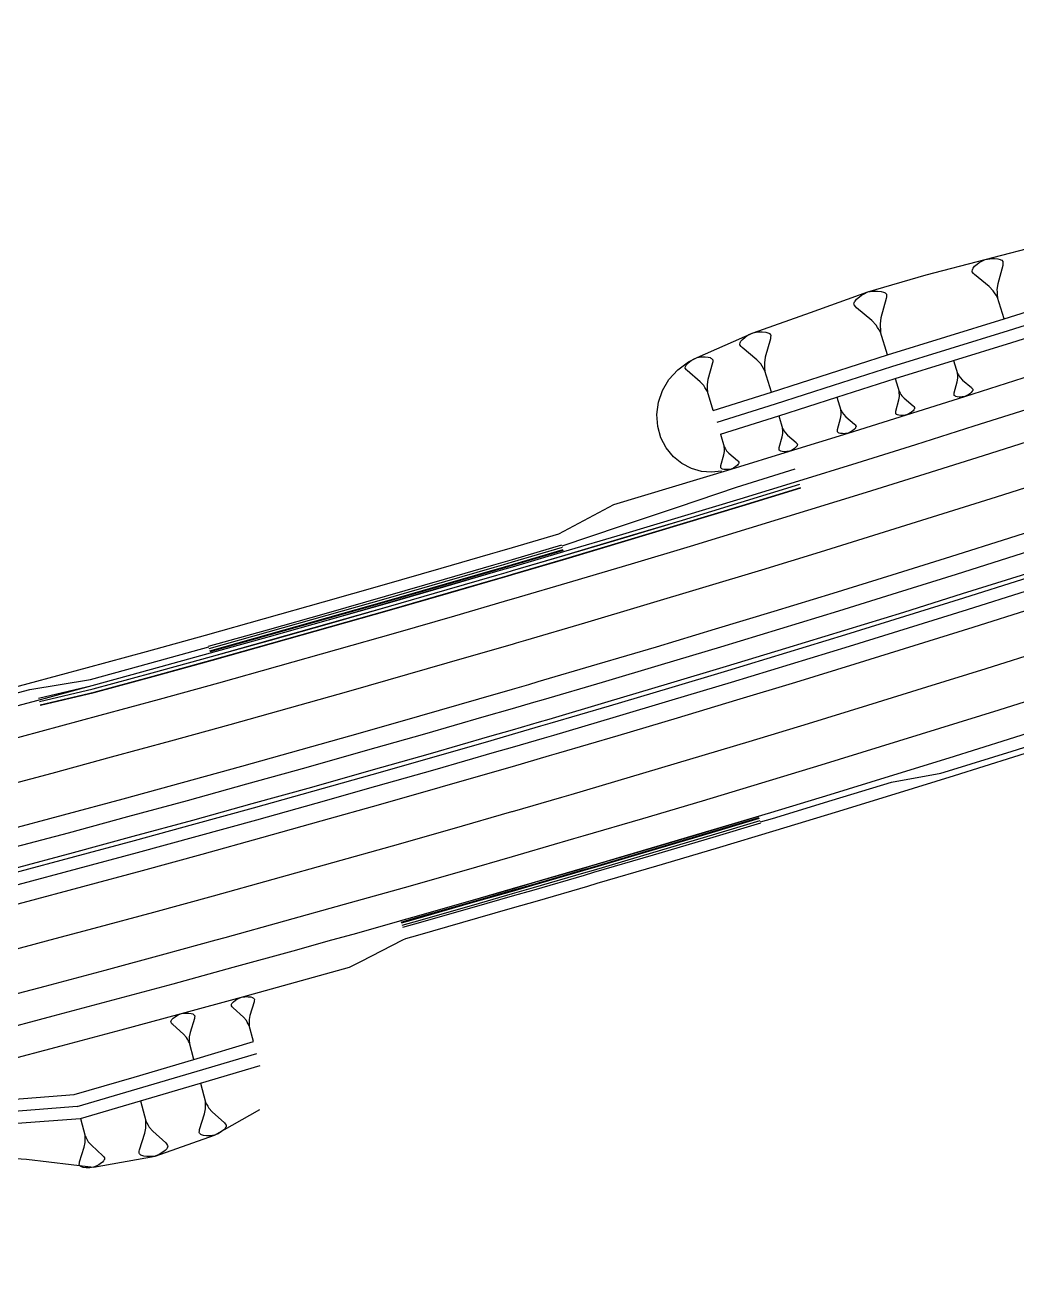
# Model space of a CAD drawing. Extents: x 384551 to 386632, y 802806 to 803252.
# Drawn here: x 385960.6 to 386040.8, y 802872.1 to 802974 of the extents above; entities that cross this region are included whole.
import ezdxf

# ---------------------------------------------------------------- set-up
doc = ezdxf.new("R2010")
doc.units = 0
doc.layers.get('0').update_dxf_attribs({"linetype": 'CONTINUOUS'})

msp = doc.modelspace()

# ---------------------------------------------------------------- linework, layer by layer
at = {"color": 7}
for p, q in [((386038.2351, 802955.0377), (386038.5975, 802955.0992)), ((386038.5975, 802955.0992), (386038.8114, 802955.113)), ((386038.8114, 802955.113), (386038.9758, 802955.1111)), ((386038.9758, 802955.1111), (386039.2551, 802955.0913)), ((386039.2551, 802955.0913), (386039.4353, 802955.0398)), ((386037.1715, 802954.0969), (386037.1894, 802954.2117)), ((386037.1874, 802954.0474), (386037.1715, 802954.0969)), ((386037.1894, 802954.2117), (386037.223, 802954.2771)), ((386037.223, 802954.2771), (386037.2567, 802954.3425)), ((386037.2567, 802954.3425), (386037.3735, 802954.489)), ((386037.3735, 802954.489), (386037.5894, 802954.6673)), ((386037.5894, 802954.6673), (386037.7221, 802954.7644)), ((386037.7221, 802954.7644), (386037.9043, 802954.8773)), ((386037.9043, 802954.8773), (386038.2351, 802955.0377)), ((386039.6433, 802954.5605), (386039.2473, 802953.0691)), ((386039.4353, 802955.0398), (386039.5007, 802955.0061)), ((386039.5007, 802955.0061), (386039.566, 802954.9725)), ((386039.566, 802954.9725), (386039.6473, 802954.8893)), ((386039.6611, 802954.6754), (386039.6433, 802954.5605)), ((386039.6473, 802954.8893), (386039.6631, 802954.8398)), ((386039.6631, 802954.8398), (386039.6611, 802954.6754)), ((386037.2844, 802953.9147), (386037.1874, 802954.0474)), ((386037.3657, 802953.8315), (386037.2844, 802953.9147)), ((386038.5541, 802952.8472), (386037.3657, 802953.8315)), ((386039.2473, 802953.0691), (386039.176, 802952.6096)), ((386028.0573, 802952.0227), (386028.1982, 802952.1245)), ((386028.1982, 802952.1245), (386028.3915, 802952.2428)), ((386028.3915, 802952.2428), (386028.7421, 802952.4105)), ((386028.7421, 802952.4105), (386029.1256, 802952.4733)), ((386029.1256, 802952.4733), (386029.3518, 802952.4867)), ((386029.3518, 802952.4867), (386029.5256, 802952.4837)), ((386029.5256, 802952.4837), (386029.8207, 802952.4611)), ((386029.8207, 802952.4611), (386030.0109, 802952.4056)), ((386030.0109, 802952.4056), (386030.0798, 802952.3697)), ((386030.0798, 802952.3697), (386030.1487, 802952.3337)), ((386030.1487, 802952.3337), (386030.2341, 802952.2453)), ((386030.2341, 802952.2453), (386030.2506, 802952.1928)), ((386030.2506, 802952.1928), (386030.2475, 802952.0191)), ((386038.8789, 802952.5145), (386038.5541, 802952.8472)), ((386038.9918, 802952.3323), (386038.8789, 802952.5145)), ((386039.1047, 802952.15), (386038.9918, 802952.3323)), ((386039.2177, 802951.9678), (386039.1047, 802952.15)), ((386039.176, 802952.6096), (386039.1899, 802952.3956)), ((386039.1899, 802952.3956), (386039.2038, 802952.1817)), ((386039.2038, 802952.1817), (386039.2177, 802951.9678)), ((386027.6122, 802951.4221), (386027.6317, 802951.5434)), ((386027.6287, 802951.3697), (386027.6122, 802951.4221)), ((386027.7305, 802951.2288), (386027.6287, 802951.3697)), ((386027.6317, 802951.5434), (386027.6677, 802951.6123)), ((386027.6677, 802951.6123), (386027.7037, 802951.6812)), ((386027.7037, 802951.6812), (386027.8281, 802951.8355)), ((386027.8159, 802951.1404), (386027.7305, 802951.2288)), ((386029.0665, 802950.0929), (386027.8159, 802951.1404)), ((386027.8281, 802951.8355), (386028.0573, 802952.0227)), ((386030.228, 802951.8977), (386029.8006, 802950.3234)), ((386030.2475, 802952.0191), (386030.228, 802951.8977)), ((386039.7723, 802950.2348), (386039.2177, 802951.9678)), ((386029.4079, 802949.7392), (386029.0665, 802950.0929)), ((386029.8006, 802950.3234), (386029.7225, 802949.838)), ((386019.1249, 802948.9634), (386019.4572, 802949.12)), ((386019.4572, 802949.12), (386019.82, 802949.1774)), ((386019.82, 802949.1774), (386020.0339, 802949.1889)), ((386020.0339, 802949.1889), (386020.1981, 802949.1851)), ((386020.1981, 802949.1851), (386020.4769, 802949.1622)), ((386020.4769, 802949.1622), (386020.6564, 802949.1088)), ((386020.6564, 802949.1088), (386020.7214, 802949.0744)), ((386020.7214, 802949.0744), (386020.7863, 802949.04)), ((386020.7863, 802949.04), (386020.8665, 802948.956)), ((386029.5262, 802949.5459), (386029.4079, 802949.7392)), ((386029.6445, 802949.3527), (386029.5262, 802949.5459)), ((386029.7628, 802949.1594), (386029.6445, 802949.3527)), ((386029.7225, 802949.838), (386029.7359, 802949.6118)), ((386029.7359, 802949.6118), (386029.7494, 802949.3856)), ((386029.7494, 802949.3856), (386029.7628, 802949.1594)), ((386030.339, 802947.3241), (386029.7628, 802949.1594)), ((386018.3841, 802948.1918), (386018.4031, 802948.3063)), ((386018.3993, 802948.1421), (386018.3841, 802948.1918)), ((386018.4949, 802948.0084), (386018.3993, 802948.1421)), ((386018.4031, 802948.3063), (386018.4375, 802948.3713)), ((386018.4375, 802948.3713), (386018.4719, 802948.4362)), ((386018.4719, 802948.4362), (386018.5902, 802948.5814)), ((386018.5751, 802947.9244), (386018.4949, 802948.0084)), ((386018.5902, 802948.5814), (386018.8079, 802948.7571)), ((386018.8079, 802948.7571), (386018.9416, 802948.8526)), ((386018.9416, 802948.8526), (386019.1249, 802948.9634)), ((386020.8589, 802948.6276), (386020.4467, 802947.1418)), ((386020.878, 802948.7421), (386020.8589, 802948.6276)), ((386020.8665, 802948.956), (386020.8818, 802948.9064)), ((386020.8818, 802948.9064), (386020.878, 802948.7421)), ((386014.4631, 802946.8748), (386014.6269, 802946.9731)), ((386014.6269, 802946.9731), (386014.9235, 802947.112)), ((386014.9235, 802947.112), (386015.2472, 802947.1622)), ((386015.2472, 802947.1622), (386015.438, 802947.172)), ((386015.438, 802947.172), (386015.5845, 802947.1682)), ((386015.5845, 802947.1682), (386015.833, 802947.1471)), ((386015.833, 802947.1471), (386015.993, 802947.099)), ((386015.993, 802947.099), (386016.0508, 802947.0682)), ((386016.0508, 802947.0682), (386016.1086, 802947.0374)), ((386016.1086, 802947.0374), (386016.18, 802946.9622)), ((386016.18, 802946.9622), (386016.1935, 802946.9179)), ((386019.7516, 802946.9278), (386018.5751, 802947.9244)), ((386020.4467, 802947.1418), (386020.3704, 802946.6834)), ((386013.9643, 802946.2868), (386013.9816, 802946.389)), ((386013.9778, 802946.2425), (386013.9643, 802946.2868)), ((386014.0626, 802946.1231), (386013.9778, 802946.2425)), ((386013.9816, 802946.389), (386014.0124, 802946.4468)), ((386014.0124, 802946.4468), (386014.0432, 802946.5046)), ((386014.0432, 802946.5046), (386014.1491, 802946.6338)), ((386014.134, 802946.048), (386014.0626, 802946.1231)), ((386015.1807, 802945.1563), (386014.134, 802946.048)), ((386014.1491, 802946.6338), (386014.3437, 802946.7899)), ((386014.3437, 802946.7899), (386014.4631, 802946.8748)), ((386016.1724, 802946.6693), (386015.8011, 802945.3454)), ((386016.1897, 802946.7715), (386016.1724, 802946.6693)), ((386016.1935, 802946.9179), (386016.1897, 802946.7715)), ((386020.0725, 802946.5917), (386019.7516, 802946.9278)), ((386020.1833, 802946.4084), (386020.0725, 802946.5917)), ((386020.2941, 802946.2251), (386020.1833, 802946.4084)), ((386020.4049, 802946.0418), (386020.2941, 802946.2251)), ((386020.3704, 802946.6834), (386020.3819, 802946.4695)), ((386020.3819, 802946.4695), (386020.3934, 802946.2557)), ((386020.3934, 802946.2557), (386020.4049, 802946.0418)), ((386020.9398, 802944.304), (386020.4049, 802946.0418)), ((386035.662, 802946.8664), (386035.9947, 802945.817)), ((386015.466, 802944.8558), (386015.1807, 802945.1563)), ((386015.8011, 802945.3454), (386015.7319, 802944.9368)), ((386015.7319, 802944.9368), (386015.7416, 802944.7461)), ((386030.9381, 802945.4159), (386031.272, 802944.3525)), ((386035.7328, 802944.2491), (386035.9749, 802945.1508)), ((386035.9749, 802945.1508), (386036.0188, 802945.4286)), ((386035.9947, 802945.817), (386036.0627, 802945.7065)), ((386036.0027, 802945.6875), (386035.9947, 802945.817)), ((386036.0108, 802945.5581), (386036.0027, 802945.6875)), ((386036.0188, 802945.4286), (386036.0108, 802945.5581)), ((386036.0627, 802945.7065), (386036.1307, 802945.5961)), ((386036.1307, 802945.5961), (386036.1987, 802945.4857)), ((386036.1987, 802945.4857), (386036.3947, 802945.2838)), ((386036.3947, 802945.2838), (386037.1121, 802944.6863)), ((386015.5644, 802944.692), (386015.466, 802944.8558)), ((386015.6627, 802944.5283), (386015.5644, 802944.692)), ((386015.761, 802944.3645), (386015.6627, 802944.5283)), ((386015.7416, 802944.7461), (386015.7513, 802944.5553)), ((386015.7513, 802944.5553), (386015.761, 802944.3645)), ((386016.2338, 802942.8136), (386015.761, 802944.3645)), ((386026.2354, 802943.8977), (386026.5613, 802942.8494)), ((386031.25, 802943.678), (386031.2953, 802943.9592)), ((386031.272, 802944.3525), (386031.3405, 802944.2405)), ((386031.2797, 802944.2214), (386031.272, 802944.3525)), ((386031.2875, 802944.0903), (386031.2797, 802944.2214)), ((386031.2953, 802943.9592), (386031.2875, 802944.0903)), ((386031.3405, 802944.2405), (386031.409, 802944.1285)), ((386031.409, 802944.1285), (386031.4776, 802944.0165)), ((386031.4776, 802944.0165), (386031.6754, 802943.8116)), ((386035.7204, 802944.0802), (386035.7218, 802944.1796)), ((386035.7299, 802944.0502), (386035.7204, 802944.0802)), ((386035.7218, 802944.1796), (386035.7328, 802944.2491)), ((386035.7789, 802943.9997), (386035.7299, 802944.0502)), ((386035.8184, 802943.9792), (386035.7789, 802943.9997)), ((386035.8579, 802943.9587), (386035.8184, 802943.9792)), ((386035.9668, 802943.9273), (386035.8579, 802943.9587)), ((386036.1357, 802943.9149), (386035.9668, 802943.9273)), ((386036.2352, 802943.9134), (386036.1357, 802943.9149)), ((386036.3646, 802943.9214), (386036.2352, 802943.9134)), ((386036.584, 802943.958), (386036.3646, 802943.9214)), ((386036.7844, 802944.0545), (386036.584, 802943.958)), ((386036.8948, 802944.1225), (386036.7844, 802944.0545)), ((386036.9753, 802944.181), (386036.8948, 802944.1225)), ((386037.1062, 802944.2885), (386036.9753, 802944.181)), ((386037.1771, 802944.377), (386037.1062, 802944.2885)), ((386037.1121, 802944.6863), (386037.1611, 802944.6359)), ((386037.1611, 802944.6359), (386037.2196, 802944.5554)), ((386037.1976, 802944.4165), (386037.1771, 802944.377)), ((386037.2181, 802944.456), (386037.1976, 802944.4165)), ((386037.2291, 802944.5254), (386037.2181, 802944.456)), ((386037.2196, 802944.5554), (386037.2291, 802944.5254)), ((386031.0024, 802942.7658), (386031.25, 802943.678)), ((386031.6754, 802943.8116), (386032.4, 802943.2046)), ((386032.465, 802942.8912), (386032.393, 802942.8018)), ((386032.4, 802943.2046), (386032.4495, 802943.1534)), ((386032.4495, 802943.1534), (386032.5085, 802943.0718)), ((386032.4859, 802942.9312), (386032.465, 802942.8912)), ((386032.5067, 802942.9711), (386032.4859, 802942.9312)), ((386032.518, 802943.0414), (386032.5067, 802942.9711)), ((386032.5085, 802943.0718), (386032.518, 802943.0414)), ((386021.5283, 802942.3926), (386021.8464, 802941.3595)), ((386026.2915, 802941.2875), (386026.5379, 802942.1853)), ((386026.5379, 802942.1853), (386026.5832, 802942.4621)), ((386026.5613, 802942.8494), (386026.6285, 802942.739)), ((386026.5686, 802942.7203), (386026.5613, 802942.8494)), ((386026.5759, 802942.5912), (386026.5686, 802942.7203)), ((386026.5832, 802942.4621), (386026.5759, 802942.5912)), ((386026.6285, 802942.739), (386026.6957, 802942.6285)), ((386026.6957, 802942.6285), (386026.7629, 802942.518)), ((386026.7629, 802942.518), (386026.9572, 802942.3156)), ((386026.9572, 802942.3156), (386027.6692, 802941.7158)), ((386030.9893, 802942.5948), (386030.9911, 802942.6955)), ((386030.9989, 802942.5644), (386030.9893, 802942.5948)), ((386030.9911, 802942.6955), (386031.0024, 802942.7658)), ((386031.0483, 802942.5132), (386030.9989, 802942.5644)), ((386031.0882, 802942.4924), (386031.0483, 802942.5132)), ((386031.1282, 802942.4715), (386031.0882, 802942.4924)), ((386031.2384, 802942.4394), (386031.1282, 802942.4715)), ((386031.4094, 802942.4263), (386031.2384, 802942.4394)), ((386031.5101, 802942.4245), (386031.4094, 802942.4263)), ((386031.6412, 802942.4323), (386031.5101, 802942.4245)), ((386031.8634, 802942.4687), (386031.6412, 802942.4323)), ((386032.0665, 802942.5658), (386031.8634, 802942.4687)), ((386032.1785, 802942.6344), (386032.0665, 802942.5658)), ((386032.2601, 802942.6934), (386032.1785, 802942.6344)), ((386032.393, 802942.8018), (386032.2601, 802942.6934)), ((386016.817, 802940.9005), (386017.1273, 802939.8826)), ((386021.8215, 802940.7056), (386021.8669, 802940.978)), ((386021.8464, 802941.3595), (386021.9122, 802941.2505)), ((386021.8532, 802941.2323), (386021.8464, 802941.3595)), ((386021.86, 802941.1052), (386021.8532, 802941.2323)), ((386021.8669, 802940.978), (386021.86, 802941.1052)), ((386021.9122, 802941.2505), (386021.9781, 802941.1415)), ((386021.9781, 802941.1415), (386022.044, 802941.0326)), ((386022.044, 802941.0326), (386022.2347, 802940.8328)), ((386022.2347, 802940.8328), (386022.9342, 802940.2403)), ((386026.2781, 802941.1191), (386026.2801, 802941.2183)), ((386026.2874, 802941.0892), (386026.2781, 802941.1191)), ((386026.2801, 802941.2183), (386026.2915, 802941.2875)), ((386026.336, 802941.0386), (386026.2874, 802941.0892)), ((386026.3753, 802941.0179), (386026.336, 802941.0386)), ((386026.4145, 802940.9973), (386026.3753, 802941.0179)), ((386026.523, 802940.9653), (386026.4145, 802940.9973)), ((386026.6914, 802940.952), (386026.523, 802940.9653)), ((386026.7905, 802940.95), (386026.6914, 802940.952)), ((386026.9197, 802940.9573), (386026.7905, 802940.95)), ((386027.1386, 802940.9925), (386026.9197, 802940.9573)), ((386027.339, 802941.0876), (386027.1386, 802940.9925)), ((386027.4495, 802941.1548), (386027.339, 802941.0876)), ((386027.53, 802941.2127), (386027.4495, 802941.1548)), ((386027.6611, 802941.3192), (386027.53, 802941.2127)), ((386027.7323, 802941.407), (386027.6611, 802941.3192)), ((386027.6692, 802941.7158), (386027.7178, 802941.6653)), ((386027.7178, 802941.6653), (386027.7756, 802941.5847)), ((386027.753, 802941.4463), (386027.7323, 802941.407)), ((386027.7736, 802941.4856), (386027.753, 802941.4463)), ((386027.785, 802941.5548), (386027.7736, 802941.4856)), ((386027.7756, 802941.5847), (386027.785, 802941.5548)), ((386017.1273, 802939.8826), (386017.1918, 802939.7752)), ((386017.1336, 802939.7574), (386017.1273, 802939.8826)), ((386021.5651, 802939.7541), (386021.5764, 802939.8222)), ((386021.5764, 802939.8222), (386021.8215, 802940.7056)), ((386022.9252, 802939.8497), (386022.7957, 802939.7452)), ((386022.9955, 802939.936), (386022.9252, 802939.8497)), ((386022.9342, 802940.2403), (386022.9819, 802940.1903)), ((386022.9819, 802940.1903), (386023.0386, 802940.1108)), ((386023.016, 802939.9746), (386022.9955, 802939.936)), ((386023.0364, 802940.0132), (386023.016, 802939.9746)), ((386023.0477, 802940.0813), (386023.0364, 802940.0132)), ((386023.0386, 802940.1108), (386023.0477, 802940.0813)), ((386016.8573, 802938.3701), (386017.101, 802939.2389)), ((386017.101, 802939.2389), (386017.1464, 802939.507)), ((386017.14, 802939.6322), (386017.1336, 802939.7574)), ((386017.1464, 802939.507), (386017.14, 802939.6322)), ((386017.1918, 802939.7752), (386017.2563, 802939.6677)), ((386017.2563, 802939.6677), (386017.3209, 802939.5602)), ((386017.3209, 802939.5602), (386017.5081, 802939.363)), ((386017.5081, 802939.363), (386018.1951, 802938.7778)), ((386021.5628, 802939.6565), (386021.5651, 802939.7541)), ((386021.5719, 802939.627), (386021.5628, 802939.6565)), ((386021.6196, 802939.577), (386021.5719, 802939.627)), ((386021.6582, 802939.5566), (386021.6196, 802939.577)), ((386021.6968, 802939.5362), (386021.6582, 802939.5566)), ((386021.8035, 802939.5044), (386021.6968, 802939.5362)), ((386021.9693, 802939.4908), (386021.8035, 802939.5044)), ((386022.0669, 802939.4885), (386021.9693, 802939.4908)), ((386022.1941, 802939.4954), (386022.0669, 802939.4885)), ((386022.4098, 802939.5295), (386022.1941, 802939.4954)), ((386022.6073, 802939.6226), (386022.4098, 802939.5295)), ((386022.7163, 802939.6885), (386022.6073, 802939.6226)), ((386022.7957, 802939.7452), (386022.7163, 802939.6885)), ((386016.8435, 802938.2069), (386016.846, 802938.303)), ((386016.8523, 802938.1778), (386016.8435, 802938.2069)), ((386016.846, 802938.303), (386016.8573, 802938.3701)), ((386016.8991, 802938.1285), (386016.8523, 802938.1778)), ((386016.9371, 802938.1083), (386016.8991, 802938.1285)), ((386016.975, 802938.0881), (386016.9371, 802938.1083)), ((386017.08, 802938.0565), (386016.975, 802938.0881)), ((386017.2431, 802938.0427), (386017.08, 802938.0565)), ((386017.3393, 802938.0402), (386017.2431, 802938.0427)), ((386017.4644, 802938.0466), (386017.3393, 802938.0402)), ((386017.6769, 802938.0796), (386017.4644, 802938.0466)), ((386017.8716, 802938.1707), (386017.6769, 802938.0796)), ((386017.979, 802938.2352), (386017.8716, 802938.1707)), ((386018.0574, 802938.2909), (386017.979, 802938.2352)), ((386018.1851, 802938.3934), (386018.0574, 802938.2909)), ((386018.2546, 802938.4782), (386018.1851, 802938.3934)), ((386018.1951, 802938.7778), (386018.2419, 802938.7285)), ((386018.2419, 802938.7285), (386018.2975, 802938.6502)), ((386018.2748, 802938.5161), (386018.2546, 802938.4782)), ((386018.2951, 802938.5541), (386018.2748, 802938.5161)), ((386018.3064, 802938.6211), (386018.2951, 802938.5541)), ((386018.2975, 802938.6502), (386018.3064, 802938.6211)), ((386000, 802930.5878), (386004.0541, 802931.7806)), ((386000, 802930.3793), (386004.1108, 802931.5889)), ((385977.3365, 802894.8941), (385977.4274, 802894.9987)), ((385977.4274, 802894.9987), (385977.5923, 802895.1237)), ((385977.5923, 802895.1237), (385977.6933, 802895.1913)), ((385977.6933, 802895.1913), (385977.8313, 802895.2691)), ((385977.8313, 802895.2691), (385978.0806, 802895.3774)), ((385978.0806, 802895.3774), (385978.3501, 802895.4116)), ((385978.3501, 802895.4116), (385978.5086, 802895.4153)), ((385978.5086, 802895.4153), (385978.6299, 802895.4088)), ((385978.6299, 802895.4088), (385978.8356, 802895.3856)), ((385979.106, 802894.9816), (385978.7675, 802893.8923)), ((385978.8356, 802895.3856), (385978.9671, 802895.342)), ((385978.9671, 802895.342), (385979.0143, 802895.3151)), ((385979.0143, 802895.3151), (385979.0616, 802895.2883)), ((385979.0616, 802895.2883), (385979.119, 802895.2243)), ((385979.1227, 802895.0659), (385979.106, 802894.9816)), ((385979.119, 802895.2243), (385979.1292, 802895.1873)), ((385979.1292, 802895.1873), (385979.1227, 802895.0659)), ((385972.9677, 802893.9398), (385973.2252, 802894.0508)), ((385973.2252, 802894.0508), (385973.5035, 802894.0854)), ((385973.5035, 802894.0854), (385973.6669, 802894.0887)), ((385973.6669, 802894.0887), (385973.7921, 802894.0816)), ((385973.7921, 802894.0816), (385974.0043, 802894.0571)), ((385974.0043, 802894.0571), (385974.1399, 802894.0117)), ((385974.1399, 802894.0117), (385974.1885, 802893.9839)), ((385974.1885, 802893.9839), (385974.2372, 802893.956)), ((385977.2661, 802894.7153), (385977.2828, 802894.7996)), ((385977.2763, 802894.6782), (385977.2661, 802894.7153)), ((385977.3439, 802894.5772), (385977.2763, 802894.6782)), ((385977.2828, 802894.7996), (385977.3097, 802894.8468)), ((385977.3097, 802894.8468), (385977.3365, 802894.8941)), ((385977.4013, 802894.5133), (385977.3439, 802894.5772)), ((385978.2487, 802893.7497), (385977.4013, 802894.5133)), ((385972.3829, 802893.3699), (385972.4004, 802893.4569)), ((385972.3933, 802893.3317), (385972.3829, 802893.3699)), ((385972.4627, 802893.2273), (385972.3933, 802893.3317)), ((385972.4004, 802893.4569), (385972.4282, 802893.5055)), ((385972.4282, 802893.5055), (385972.4561, 802893.5542)), ((385972.4561, 802893.5542), (385972.5501, 802893.6619)), ((385972.5218, 802893.1611), (385972.4627, 802893.2273)), ((385973.3941, 802892.3708), (385972.5218, 802893.1611)), ((385972.5501, 802893.6619), (385972.7206, 802893.7905)), ((385972.7206, 802893.7905), (385972.825, 802893.8599)), ((385972.825, 802893.8599), (385972.9677, 802893.9398)), ((385974.2821, 802893.6395), (385973.9298, 802892.5164)), ((385974.2372, 802893.956), (385974.2963, 802893.8899)), ((385974.2996, 802893.7264), (385974.2821, 802893.6395)), ((385974.2963, 802893.8899), (385974.3067, 802893.8516)), ((385974.3067, 802893.8516), (385974.2996, 802893.7264)), ((385978.4784, 802893.494), (385978.2487, 802893.7497)), ((385978.5562, 802893.3559), (385978.4784, 802893.494)), ((385978.634, 802893.2179), (385978.5562, 802893.3559)), ((385978.7117, 802893.0798), (385978.634, 802893.2179)), ((385978.7675, 802893.8923), (385978.7008, 802893.5551)), ((385978.7008, 802893.5551), (385978.7044, 802893.3967)), ((385978.7044, 802893.3967), (385978.7081, 802893.2383)), ((385978.7081, 802893.2383), (385978.7117, 802893.0798)), ((385979.0681, 802891.7828), (385978.7117, 802893.0798)), ((385973.6303, 802892.1063), (385973.3941, 802892.3708)), ((385973.7102, 802891.9636), (385973.6303, 802892.1063)), ((385973.79, 802891.8209), (385973.7102, 802891.9636)), ((385973.9298, 802892.5164), (385973.8599, 802892.1687)), ((385973.8599, 802892.1687), (385973.8632, 802892.0052)), ((385973.8632, 802892.0052), (385973.8666, 802891.8417)), ((385973.8699, 802891.6783), (385973.79, 802891.8209)), ((385973.8666, 802891.8417), (385973.8699, 802891.6783)), ((385974.2338, 802890.3389), (385973.8699, 802891.6783)), ((385974.7583, 802888.4089), (385975.1711, 802886.8898)), ((385969.9141, 802886.9781), (385970.3467, 802885.3681)), ((385975.1711, 802886.8898), (385975.2616, 802886.728)), ((385975.1748, 802886.7044), (385975.1711, 802886.8898)), ((385974.7035, 802884.6655), (385975.1031, 802885.9393)), ((385975.1031, 802885.9393), (385975.1824, 802886.3337)), ((385975.1786, 802886.5191), (385975.1748, 802886.7044)), ((385975.1824, 802886.3337), (385975.1786, 802886.5191)), ((385975.2616, 802886.728), (385975.3522, 802886.5662)), ((385975.3522, 802886.5662), (385975.4428, 802886.4044)), ((385975.4428, 802886.4044), (385975.7107, 802886.1044)), ((385975.7107, 802886.1044), (385976.7, 802885.208)), ((385965.0653, 802885.5619), (385965.4443, 802884.1356)), ((385970.3467, 802885.3681), (385970.4422, 802885.1965)), ((385970.3502, 802885.1718), (385970.3467, 802885.3681)), ((385970.3536, 802884.9754), (385970.3502, 802885.1718)), ((385970.3571, 802884.779), (385970.3536, 802884.9754)), ((385970.4422, 802885.1965), (385970.5376, 802885.0249)), ((385970.5376, 802885.0249), (385970.6331, 802884.8532)), ((385970.6331, 802884.8532), (385970.916, 802884.5347)), ((385976.7, 802885.208), (385976.767, 802885.133)), ((385976.767, 802885.133), (385976.8458, 802885.0146)), ((385976.8061, 802884.8174), (385976.7745, 802884.7622)), ((385976.8377, 802884.8726), (385976.8061, 802884.8174)), ((385976.8575, 802884.9712), (385976.8377, 802884.8726)), ((385976.8458, 802885.0146), (385976.8575, 802884.9712)), ((385965.4443, 802884.1356), (385965.5284, 802883.9834)), ((385965.4469, 802883.9617), (385965.4443, 802884.1356)), ((385965.4495, 802883.7879), (385965.4469, 802883.9617)), ((385965.452, 802883.6141), (385965.4495, 802883.7879)), ((385965.5284, 802883.9834), (385965.6125, 802883.8312)), ((385965.6125, 802883.8312), (385965.6966, 802883.6791)), ((385969.8451, 802883.0138), (385970.272, 802884.3616)), ((385970.272, 802884.3616), (385970.3571, 802884.779)), ((385970.916, 802884.5347), (385971.961, 802883.5825)), ((385974.6757, 802884.425), (385974.6837, 802884.567)), ((385974.6875, 802884.3816), (385974.6757, 802884.425)), ((385974.6837, 802884.567), (385974.7035, 802884.6655)), ((385974.7545, 802884.3065), (385974.6875, 802884.3816)), ((385974.8097, 802884.2749), (385974.7545, 802884.3065)), ((385974.8649, 802884.2433), (385974.8097, 802884.2749)), ((385975.0187, 802884.1919), (385974.8649, 802884.2433)), ((385975.2593, 802884.1641), (385975.0187, 802884.1919)), ((385975.4012, 802884.1561), (385975.2593, 802884.1641)), ((385975.5866, 802884.1598), (385975.4012, 802884.1561)), ((385975.9022, 802884.199), (385975.5866, 802884.1598)), ((385976.1943, 802884.3249), (385975.9022, 802884.199)), ((385976.3561, 802884.4155), (385976.1943, 802884.3249)), ((385976.4745, 802884.4943), (385976.3561, 802884.4155)), ((385976.6679, 802884.6401), (385976.4745, 802884.4943)), ((385976.7745, 802884.7622), (385976.6679, 802884.6401)), ((385964.9944, 802882.0527), (385965.3757, 802883.2447)), ((385965.3757, 802883.2447), (385965.452, 802883.6141)), ((385965.6966, 802883.6791), (385965.9462, 802883.3964)), ((385965.9462, 802883.3964), (385966.869, 802882.5509)), ((385969.8149, 802882.7591), (385969.8238, 802882.9095)), ((385969.8272, 802882.7131), (385969.8149, 802882.7591)), ((385969.8238, 802882.9095), (385969.8451, 802883.0138)), ((385971.7201, 802882.8273), (385971.5945, 802882.7442)), ((385971.9254, 802882.9811), (385971.7201, 802882.8273)), ((385972.0386, 802883.1102), (385971.9254, 802882.9811)), ((385971.961, 802883.5825), (385972.0317, 802883.5029)), ((385972.0317, 802883.5029), (385972.1148, 802883.3772)), ((385972.0723, 802883.1685), (385972.0386, 802883.1102)), ((385972.1059, 802883.2269), (385972.0723, 802883.1685)), ((385972.1272, 802883.3312), (385972.1059, 802883.2269)), ((385972.1148, 802883.3772), (385972.1272, 802883.3312)), ((385964.9671, 802881.8273), (385964.9753, 802881.9603)), ((385964.9779, 802881.7865), (385964.9671, 802881.8273)), ((385964.9753, 802881.9603), (385964.9944, 802882.0527)), ((385965.0403, 802881.7158), (385964.9779, 802881.7865)), ((385966.5424, 802881.8097), (385966.3903, 802881.7256)), ((385966.6538, 802881.8829), (385966.5424, 802881.8097)), ((385966.8359, 802882.0186), (385966.6538, 802881.8829)), ((385966.9365, 802882.1325), (385966.8359, 802882.0186)), ((385966.869, 802882.5509), (385966.9314, 802882.4802)), ((385966.9314, 802882.4802), (385967.0046, 802882.3688)), ((385966.9665, 802882.1841), (385966.9365, 802882.1325)), ((385966.9964, 802882.2357), (385966.9665, 802882.1841)), ((385967.0155, 802882.328), (385966.9964, 802882.2357)), ((385967.0046, 802882.3688), (385967.0155, 802882.328)), ((385969.898, 802882.6335), (385969.8272, 802882.7131)), ((385969.9563, 802882.5999), (385969.898, 802882.6335)), ((385970.0147, 802882.5662), (385969.9563, 802882.5999)), ((385970.1774, 802882.5113), (385970.0147, 802882.5662)), ((385970.4321, 802882.4811), (385970.1774, 802882.5113)), ((385970.5825, 802882.4722), (385970.4321, 802882.4811)), ((385970.7788, 802882.4757), (385970.5825, 802882.4722)), ((385971.1132, 802882.5162), (385970.7788, 802882.4757)), ((385971.4228, 802882.6487), (385971.1132, 802882.5162)), ((385971.5945, 802882.7442), (385971.4228, 802882.6487)), ((385965.0919, 802881.6859), (385965.0403, 802881.7158)), ((385965.1435, 802881.656), (385965.0919, 802881.6859)), ((385965.2874, 802881.607), (385965.1435, 802881.656)), ((385965.5128, 802881.5796), (385965.2874, 802881.607)), ((385965.6459, 802881.5714), (385965.5128, 802881.5796)), ((385965.8197, 802881.574), (385965.6459, 802881.5714)), ((385966.1158, 802881.609), (385965.8197, 802881.574)), ((385966.3903, 802881.7256), (385966.1158, 802881.609))]:
    msp.add_line(p, q, dxfattribs=at)
at = {"color": 1}
for p, q in [((386000, 802930.7806), (386004.0016, 802931.958)), ((386000, 802930.3168), (386004.1278, 802931.5313)), ((386000, 802930.1917), (386004.1619, 802931.4162))]:
    msp.add_line(p, q, dxfattribs=at)
at = {"color": 7, "linetype": 'CONTINUOUS'}
for points in [[(386014.9235, 802947.112), (386019.4572, 802949.12), (386024.1043, 802950.752), (386028.7421, 802952.4105), (386033.4649, 802953.7971), (386038.2351, 802955.0377), (386043.0056, 802956.2822), (386047.7246, 802957.6896), (386052.466, 802959.0314), (386057.1762, 802960.4705), (386061.851, 802962.0173), (386066.516, 802963.5936), (386071.2204, 802965.0544), (386075.9232, 802966.5223), (386080.6359, 802967.9642), (386085.3572, 802969.3848), (386090.0542, 802970.8775), (386094.7567, 802972.3577), (386099.4645, 802973.8259), (386100, 802973.9913)], [(386100, 802969.1299), (386096.3645, 802967.8569), (386091.6973, 802966.2373), (386087.0257, 802964.6307), (386082.3498, 802963.0371), (386077.6696, 802961.4565), (386072.9851, 802959.889), (386068.2964, 802958.3345), (386063.6035, 802956.7931), (386058.9064, 802955.2648), (386054.2052, 802953.7495), (386049.4999, 802952.2474), (386044.7906, 802950.7583), (386040.0772, 802949.2824), (386035.3598, 802947.8196), (386030.6385, 802946.37), (386025.9385, 802944.8526), (386021.2341, 802943.3483), (386016.5254, 802941.857)], [(386016.817, 802940.9005), (386021.5283, 802942.3926), (386026.2354, 802943.8977), (386030.9381, 802945.4159), (386035.662, 802946.8664), (386040.382, 802948.33), (386045.098, 802949.8068), (386049.81, 802951.2967), (386054.518, 802952.7997), (386059.2218, 802954.3158), (386063.9215, 802955.845), (386068.6171, 802957.3873), (386073.3084, 802958.9427), (386077.9955, 802960.5111), (386082.6784, 802962.0926), (386087.3569, 802963.6871), (386092.0311, 802965.2947), (386096.7009, 802966.9152), (386100, 802968.0704)], [(386000, 802927.5807), (386000.1103, 802927.6129), (386004.8723, 802929.0141), (386009.6304, 802930.4285), (386014.3846, 802931.856), (386019.1348, 802933.2968), (386023.881, 802934.7508), (386028.6231, 802936.218), (386033.3611, 802937.6983), (386038.095, 802939.1917), (386042.8247, 802940.6984), (386047.5502, 802942.2181), (386052.2715, 802943.751), (386056.9885, 802945.297), (386061.7012, 802946.856), (386066.4095, 802948.4282), (386071.1135, 802950.0134), (386075.813, 802951.6117), (386080.5081, 802953.2231), (386085.1987, 802954.8474), (386089.8848, 802956.4848), (386094.5662, 802958.1352), (386099.2431, 802959.7987), (386100, 802960.0702)], [(386000, 802923.9346), (386000.3328, 802924.0314), (386001.0935, 802924.2539), (386005.8649, 802925.6578), (386010.6323, 802927.0749), (386015.3958, 802928.5053), (386020.1553, 802929.9489), (386024.9108, 802931.4057), (386029.6622, 802932.8758), (386034.4095, 802934.359), (386039.1527, 802935.8554), (386043.8916, 802937.3649), (386048.6264, 802938.8877), (386053.3569, 802940.4235), (386058.0832, 802941.9725), (386062.8051, 802943.5347), (386067.5227, 802945.1099), (386072.2358, 802946.6983), (386076.9446, 802948.2997), (386081.6489, 802949.9142), (386086.3486, 802951.5417), (386091.0439, 802953.1823), (386095.7345, 802954.836), (386100, 802956.3531)], [(386000, 802920.2894), (386001.3146, 802920.6719), (386002.0768, 802920.8949), (386006.8575, 802922.3015), (386011.6343, 802923.7214), (386016.4071, 802925.1546), (386021.1759, 802926.601), (386025.9406, 802928.0607), (386030.7013, 802929.5336), (386035.4579, 802931.0197), (386040.2103, 802932.519), (386044.9586, 802934.0315), (386049.7026, 802935.5572), (386054.4424, 802937.0961), (386059.1779, 802938.6481), (386063.909, 802940.2133), (386068.6358, 802941.7916), (386073.3582, 802943.3831), (386078.0761, 802944.9876), (386082.7896, 802946.6053), (386087.4986, 802948.236), (386092.203, 802949.8798), (386096.9028, 802951.5367), (386100, 802952.6383)], [(386000, 802914.0406), (386002.9976, 802914.9128), (386003.7624, 802915.1365), (386008.5591, 802916.5478), (386013.3518, 802917.9725), (386018.1406, 802919.4105), (386022.9254, 802920.8617), (386027.7061, 802922.3263), (386032.4827, 802923.8041), (386037.2552, 802925.2952), (386042.0235, 802926.7995), (386046.7876, 802928.3171), (386051.5475, 802929.8479), (386056.3031, 802931.3919), (386061.0545, 802932.9492), (386065.8014, 802934.5196), (386070.544, 802936.1032), (386075.2822, 802937.6999), (386080.0159, 802939.3099), (386084.7452, 802940.9329), (386089.4699, 802942.5691), (386094.19, 802944.2184), (386098.9056, 802945.8808), (386100, 802946.2701)], [(386000, 802910.3954), (386003.9794, 802911.5533), (386004.7457, 802911.7775), (386009.5517, 802913.1915), (386014.3538, 802914.619), (386019.1518, 802916.0597), (386023.9459, 802917.5138), (386028.7359, 802918.9812), (386033.5218, 802920.4619), (386038.3036, 802921.9559), (386043.0812, 802923.4632), (386047.8545, 802924.9837), (386052.6237, 802926.5175), (386057.3886, 802928.0645), (386062.1491, 802929.6247), (386066.9053, 802931.1982), (386071.6572, 802932.7849), (386076.4045, 802934.3848), (386081.1475, 802935.9978), (386085.8859, 802937.624), (386090.6198, 802939.2634), (386095.3491, 802940.9159), (386100, 802942.5555)], [(386000, 802906.7528), (386000.9097, 802907.015), (386004.9612, 802908.1939), (386005.729, 802908.4184), (386010.5443, 802909.8352), (386015.3557, 802911.2654), (386020.1631, 802912.709), (386024.9664, 802914.1659), (386029.7657, 802915.6362), (386034.5609, 802917.1197), (386039.3519, 802918.6166), (386044.1388, 802920.1268), (386048.9215, 802921.6503), (386053.6999, 802923.187), (386058.474, 802924.7371), (386063.2438, 802926.3003), (386068.0092, 802927.8769), (386072.7703, 802929.4666), (386077.5269, 802931.0696), (386082.279, 802932.6858), (386087.0266, 802934.3152), (386091.7697, 802935.9577), (386096.5082, 802937.6134), (386100, 802938.8444)], [(386000, 802930.1865), (386004.1633, 802931.4115), (386008.9148, 802932.8239), (386013.6623, 802934.2494), (386018.4058, 802935.6882), (386023.1454, 802937.1401)], [(386000, 802929.879), (386004.247, 802931.1286), (386008.9992, 802932.5412), (386013.7475, 802933.967), (386018.4919, 802935.406), (386023.2322, 802936.8582)], [(386000, 802929.8738), (386004.2484, 802931.1238), (386009.0006, 802932.5364), (386013.749, 802933.9622), (386018.4933, 802935.4012), (386023.2336, 802936.8534)], [(386000, 802929.5871), (386004.3264, 802930.8601), (386009.0794, 802932.2729), (386013.8284, 802933.699), (386018.5735, 802935.1382), (386023.3146, 802936.5906)], [(386000, 802929.561), (386004.3335, 802930.8361), (386009.0865, 802932.249), (386013.8356, 802933.675), (386018.5808, 802935.1143), (386023.3219, 802936.5667)], [(385961.6685, 802919.5689), (385966.0141, 802920.5885), (385970.7958, 802921.895), (385975.5738, 802923.2147), (385980.3481, 802924.5478), (385985.1188, 802925.894), (385989.8856, 802927.2535), (385994.6487, 802928.6263), (385998.6497, 802929.7905), (385999.4079, 802930.0123), (386000, 802930.1865)], [(385961.7451, 802919.2841), (385966.0914, 802920.3039), (385970.8739, 802921.6105), (385975.6527, 802922.9305), (385980.4279, 802924.2637), (385985.1993, 802925.6102), (385989.9669, 802926.97), (385994.7308, 802928.3429), (385998.7325, 802929.5074), (385999.4908, 802929.7292), (386000, 802929.879)], [(385961.7464, 802919.2792), (385966.0927, 802920.299), (385970.8752, 802921.6057), (385975.6541, 802922.9257), (385980.4292, 802924.2589), (385985.2006, 802925.6054), (385989.9683, 802926.9652), (385994.7322, 802928.3381), (385998.7339, 802929.5026), (385999.4922, 802929.7244), (386000, 802929.8738)], [(385975.4708, 802923.5857), (385980.2441, 802924.9184), (385985.0137, 802926.2644), (385989.7795, 802927.6236), (385994.5416, 802928.9961), (385998.5417, 802930.16), (385999.2998, 802930.3818), (386000, 802930.5878)], [(385975.5243, 802923.393), (385980.2981, 802924.7259), (385985.0683, 802926.072), (385989.8346, 802927.4314), (385994.5972, 802928.804), (385998.5978, 802929.9681), (385999.356, 802930.1898), (386000, 802930.3793)], [(385961.8179, 802919.0137), (385966.1649, 802920.0337), (385970.9481, 802921.3405), (385975.7276, 802922.6607), (385980.5035, 802923.9941), (385985.2757, 802925.3409), (385990.0441, 802926.7008), (385994.8087, 802928.074), (385998.811, 802929.2386), (385999.5695, 802929.4604), (386000, 802929.5871)], [(385961.8244, 802918.9895), (385966.1714, 802920.0095), (385970.9547, 802921.3164), (385975.7343, 802922.6366), (385980.5103, 802923.9701), (385985.2825, 802925.3168), (385990.051, 802926.6768), (385994.8156, 802928.05), (385998.818, 802929.2146), (385999.5765, 802929.4364), (386000, 802929.561)], [(385900, 802901.4308), (385904.1052, 802902.3826), (385908.9377, 802903.5172), (385913.767, 802904.6651), (385918.5931, 802905.8265), (385923.416, 802907.0013), (385928.2356, 802908.1895), (385933.0518, 802909.3911), (385937.8647, 802910.606), (385942.6743, 802911.8344), (385947.4803, 802913.076), (385952.283, 802914.331), (385957.0821, 802915.5994), (385961.8776, 802916.881), (385966.6696, 802918.176), (385971.458, 802919.4843), (385976.2427, 802920.8059), (385981.0238, 802922.1408), (385985.8011, 802923.4889), (385990.5746, 802924.8504), (385995.3444, 802926.225), (385999.351, 802927.3909), (386000, 802927.5807)], [(385909.2699, 802900), (385909.7424, 802900.1109), (385914.5812, 802901.2612), (385919.4167, 802902.4248), (385924.249, 802903.6019), (385929.0781, 802904.7924), (385933.9038, 802905.9964), (385938.7261, 802907.2137), (385943.545, 802908.4444), (385948.3605, 802909.6885), (385953.1726, 802910.946), (385957.9811, 802912.2168), (385962.786, 802913.501), (385967.5874, 802914.7985), (385972.3852, 802916.1094), (385977.1793, 802917.4335), (385981.9697, 802918.771), (385986.7563, 802920.1218), (385991.5392, 802921.4859), (385996.3183, 802922.8633), (386000, 802923.9346)], [(385924.2507, 802900), (385925.0821, 802900.2025), (385929.9206, 802901.3954), (385934.7557, 802902.6016), (385939.5875, 802903.8213), (385944.4158, 802905.0545), (385949.2407, 802906.301), (385954.0622, 802907.5609), (385958.8801, 802908.8342), (385963.6944, 802910.1209), (385968.5052, 802911.421), (385973.3123, 802912.7344), (385978.1158, 802914.0612), (385982.9155, 802915.4013), (385987.7116, 802916.7547), (385992.5038, 802918.1215), (385997.2922, 802919.5015), (386000, 802920.2894)], [(385948.8382, 802900), (385950.7496, 802900.4938), (385955.5872, 802901.758), (385960.4212, 802903.0355), (385965.2517, 802904.3265), (385970.0785, 802905.6309), (385974.9017, 802906.9487), (385979.7213, 802908.28), (385984.5371, 802909.6245), (385989.3491, 802910.9825), (385994.1574, 802912.3538), (385998.9619, 802913.7385), (386000, 802914.0406)], [(385962.6187, 802900), (385966.1601, 802900.9465), (385970.9963, 802902.2534), (385975.8289, 802903.5738), (385980.6578, 802904.9076), (385985.483, 802906.2548), (385990.3044, 802907.6154), (385995.122, 802908.9894), (385999.9358, 802910.3767), (386000, 802910.3954)], [(386000, 802903.9585), (386001.6569, 802904.436), (386005.7144, 802905.6167), (386006.4833, 802905.8415), (386011.3058, 802907.2605), (386016.1243, 802908.6928), (386019.9762, 802909.8483)], [(386000, 802903.7503), (386001.7125, 802904.2439), (386005.7705, 802905.4247), (386006.5395, 802905.6496), (386011.3625, 802907.0687), (386016.1816, 802908.5012), (386020.0339, 802909.6568)], [(385976.0284, 802900), (385976.756, 802900.1988), (385981.5943, 802901.5352), (385986.4289, 802902.885), (385991.2596, 802904.2483), (385996.0866, 802905.6249), (386000, 802906.7528)], [(385991.0252, 802901.3911), (385991.9924, 802901.6652), (385996.8266, 802903.0439), (386000, 802903.9585)], [(385991.0796, 802901.1986), (385992.047, 802901.4728), (385996.8817, 802902.8516), (386000, 802903.7503)], [(385900, 802880.9113), (385903.7597, 802881.772), (385908.6494, 802882.9057), (385913.536, 802884.053), (385918.4194, 802885.2138), (385923.2995, 802886.3882), (385928.1763, 802887.5761), (385933.0499, 802888.7776), (385937.92, 802889.9926), (385942.7868, 802891.2212), (385947.6501, 802892.4632), (385952.51, 802893.7188), (385957.3664, 802894.9878), (385962.2192, 802896.2704), (385967.0685, 802897.5664), (385971.9141, 802898.8759), (385976.0284, 802900)], [(385900, 802884.5019), (385902.9739, 802885.1827), (385907.8542, 802886.3141), (385912.7313, 802887.4592), (385917.6052, 802888.6178), (385922.4759, 802889.7899), (385927.3433, 802890.9755), (385932.2074, 802892.1747), (385937.0681, 802893.3874), (385941.9254, 802894.6135), (385946.7794, 802895.8532), (385951.6298, 802897.1063), (385956.4768, 802898.3729), (385961.3202, 802899.653), (385962.6187, 802900)], [(385900, 802874.158), (385900.3268, 802874.2334), (385905.2323, 802875.3803), (385910.1342, 802876.5419), (385915.0325, 802877.7184), (385919.9272, 802878.9097), (385924.8182, 802880.1158), (385929.7054, 802881.3367), (385934.5888, 802882.5723), (385939.4684, 802883.8227), (385944.3442, 802885.0878), (385949.2159, 802886.3676), (385954.3267, 802886.7273), (385959.4386, 802887.103), (385964.5515, 802887.4948), (385969.395, 802888.9095), (385974.2338, 802890.3389), (385979.0681, 802891.7828)], [(385964.8084, 802886.5283), (385969.6545, 802887.9438), (385974.4961, 802889.3739), (385979.333, 802890.8185)], [(385964.8084, 802886.5283), (385959.6927, 802886.1358), (385954.5781, 802885.7594), (385949.4647, 802885.3991), (385944.5903, 802884.1185), (385939.7118, 802882.8527), (385934.8295, 802881.6017), (385929.9434, 802880.3654), (385925.0535, 802879.1439), (385920.1598, 802877.9371), (385915.2624, 802876.7452), (385910.3614, 802875.5681), (385905.4568, 802874.4058), (385900.5486, 802873.2583), (385900, 802873.1318)], [(385955.4032, 802882.5841), (385960.7076, 802882.274), (385966.1158, 802881.609), (385971.1132, 802882.5162), (385975.9022, 802884.199), (385979.5761, 802886.2744)]]:
    msp.add_lwpolyline(points, dxfattribs=at)
at = {"color": 1, "linetype": 'CONTINUOUS'}
for points in [[(386016.2338, 802942.8136), (386020.9398, 802944.304), (386025.6416, 802945.8075), (386030.339, 802947.3241), (386035.0576, 802948.7729), (386039.7723, 802950.2348), (386044.4831, 802951.7099), (386049.1898, 802953.1981), (386053.8924, 802954.6994), (386058.591, 802956.2137), (386063.2855, 802957.7412), (386067.9757, 802959.2817), (386072.6618, 802960.8353), (386077.3437, 802962.4019), (386082.0213, 802963.9816), (386086.6946, 802965.5743), (386091.3635, 802967.18), (386096.028, 802968.7986), (386100, 802970.1894)], [(386000, 802931.7501), (386003.7379, 802932.8499), (386008.1991, 802935.2192), (386012.94, 802936.6428), (386017.6769, 802938.0796), (386022.4098, 802939.5295), (386027.1386, 802940.9925), (386031.8634, 802942.4687), (386036.584, 802943.958), (386041.3005, 802945.4604), (386046.0128, 802946.9759), (386050.7209, 802948.5045), (386055.4247, 802950.0461), (386060.1242, 802951.6008), (386064.8194, 802953.1686), (386069.5102, 802954.7494), (386074.1965, 802956.3432), (386078.8785, 802957.95), (386083.5559, 802959.5699), (386088.2289, 802961.2027), (386092.8973, 802962.8485), (386097.5611, 802964.5072), (386100, 802965.3823)], [(386000, 802917.0088), (386002.1982, 802917.6484), (386002.9618, 802917.8717), (386007.7508, 802919.2808), (386012.536, 802920.7032), (386017.3172, 802922.1389), (386022.0943, 802923.5879), (386026.8675, 802925.0501), (386031.6365, 802926.5256), (386036.4015, 802928.0143), (386041.1622, 802929.5163), (386045.9188, 802931.0315), (386050.6712, 802932.5598), (386055.4193, 802934.1014), (386060.1631, 802935.6562), (386064.9025, 802937.2241), (386069.6376, 802938.8052), (386074.3683, 802940.3994), (386079.0945, 802942.0068), (386083.8163, 802943.6273), (386088.5335, 802945.2609), (386093.2462, 802946.9076), (386097.9542, 802948.5674), (386100, 802949.295)], [(386000, 802916.6442), (386002.2964, 802917.3124), (386003.0601, 802917.5358), (386007.8501, 802918.9452), (386012.6362, 802920.3679), (386017.4183, 802921.8038), (386022.1964, 802923.2531), (386026.9705, 802924.7156), (386031.7404, 802926.1914), (386036.5063, 802927.6804), (386041.268, 802929.1826), (386046.0255, 802930.6981), (386050.7788, 802932.2268), (386055.5278, 802933.7687), (386060.2725, 802935.3237), (386065.0129, 802936.892), (386069.7489, 802938.4734), (386074.4805, 802940.0679), (386079.2077, 802941.6756), (386083.9303, 802943.2964), (386088.6485, 802944.9303), (386093.3621, 802946.5773), (386098.0711, 802948.2375), (386100, 802948.9235)], [(386004.0215, 802931.8908), (386008.7246, 802933.4602), (386013.423, 802935.0423), (386018.1166, 802936.6371), (386022.8511, 802938.0958)], [(386020.0671, 802909.5467), (386021.0298, 802909.8369), (386025.8412, 802911.2963), (386030.6484, 802912.769), (386034.6395, 802913.4792), (386035.6, 802913.7775), (386040.4003, 802915.2773), (386045.1965, 802916.7904), (386049.9884, 802918.3169), (386054.7761, 802919.8566), (386059.5594, 802921.4096), (386064.3385, 802922.9759), (386069.1131, 802924.5555), (386073.8834, 802926.1483), (386078.6492, 802927.7544), (386083.4106, 802929.3737), (386088.1674, 802931.0063), (386092.9196, 802932.652), (386097.6673, 802934.3109), (386100, 802935.1333)], [(386000, 802902.59), (386002.0228, 802903.173), (386006.0833, 802904.3545), (386006.8527, 802904.5795), (386011.6787, 802905.9995), (386016.5007, 802907.4328), (386021.3188, 802908.8796), (386026.1328, 802910.3397), (386030.9427, 802911.8132), (386035.7485, 802913.3001), (386040.5501, 802914.8003), (386045.3476, 802916.3138), (386050.1408, 802917.8407), (386054.9298, 802919.3808), (386059.7145, 802920.9343), (386064.4949, 802922.501), (386069.2708, 802924.081), (386074.0424, 802925.6743), (386078.8096, 802927.2808), (386083.5722, 802928.9006), (386088.3303, 802930.5336), (386093.0839, 802932.1798), (386097.8329, 802933.8392), (386100, 802934.6031)], [(385900, 802905.5369), (385903.1964, 802906.278), (385908.018, 802907.41), (385912.8365, 802908.5554), (385917.6518, 802909.7142), (385922.4639, 802910.8864), (385927.2727, 802912.0719), (385932.0782, 802913.2708), (385936.8803, 802914.483), (385941.6791, 802915.7086), (385946.4744, 802916.9475), (385951.2663, 802918.1997), (385956.0546, 802919.4652), (385960.8395, 802920.744), (385965.6207, 802922.0361), (385970.3984, 802923.3414), (385975.1724, 802924.6601), (385979.9427, 802925.9919), (385984.7094, 802927.3371), (385989.4722, 802928.6955), (385994.2313, 802930.067), (385998.229, 802931.2303), (385998.9865, 802931.4519), (386000, 802931.7501)], [(385975.4213, 802923.764), (385980.1941, 802925.0966), (385984.9632, 802926.4424), (385989.7285, 802927.8015), (385994.4901, 802929.1738), (385998.4898, 802930.3376), (385999.2478, 802930.5593), (386000, 802930.7806)], [(385975.5403, 802923.3352), (385980.3143, 802924.6681), (385985.0846, 802926.0143), (385989.8512, 802927.3737), (385994.6139, 802928.7464), (385998.6147, 802929.9105), (385999.3728, 802930.1322), (386000, 802930.3168)], [(385975.5724, 802923.2196), (385980.3468, 802924.5526), (385985.1174, 802925.8988), (385989.8842, 802927.2583), (385994.6473, 802928.6311), (385998.6483, 802929.7953), (385999.4065, 802930.0171), (386000, 802930.1917)], [(385900, 802905.0236), (385903.31, 802905.7911), (385908.133, 802906.9234), (385912.9528, 802908.0691), (385917.7695, 802909.2283), (385922.5829, 802910.4007), (385927.3931, 802911.5866), (385932.1999, 802912.7858), (385937.0034, 802913.9984), (385941.8035, 802915.2243), (385946.6001, 802916.4635), (385951.3934, 802917.7161), (385956.1831, 802918.9819), (385960.9692, 802920.2611), (385965.883, 802921.0711), (385970.6633, 802922.3772), (385975.44, 802923.6965)], [(385937.3195, 802900), (385940.3627, 802900.7682), (385945.1995, 802902.0035), (385950.0329, 802903.2522), (385954.8628, 802904.5144), (385959.6892, 802905.7899), (385964.512, 802907.0789), (385969.3312, 802908.3812), (385974.1468, 802909.6969), (385978.9587, 802911.026), (385983.7669, 802912.3685), (385988.5713, 802913.7243), (385993.372, 802915.0934), (385998.1688, 802916.4759), (386000, 802917.0088)], [(385938.7494, 802900), (385940.4488, 802900.429), (385945.2866, 802901.6645), (385950.1209, 802902.9135), (385954.9518, 802904.1759), (385959.7791, 802905.4517), (385964.6028, 802906.7409), (385969.423, 802908.0435), (385974.2395, 802909.3594), (385979.0523, 802910.6888), (385983.8614, 802912.0315), (385988.6668, 802913.3876), (385993.4684, 802914.757), (385998.2662, 802916.1397), (386000, 802916.6442)], [(386000, 802904.1458), (386001.6068, 802904.6089), (386005.6639, 802905.7894), (386006.4327, 802906.0143), (386011.2547, 802907.4331), (386016.0728, 802908.8653), (386019.9243, 802910.0207)], [(386000, 802904.0209), (386001.6402, 802904.4936), (386005.6976, 802905.6742), (386006.4664, 802905.8991), (386011.2888, 802907.318), (386016.1071, 802908.7503), (386019.9589, 802909.9058)], [(386000, 802903.5578), (386001.764, 802904.0662), (386005.8224, 802905.2471), (386006.5915, 802905.4721), (386011.415, 802906.8913), (386016.2345, 802908.3239), (386020.0873, 802909.4797)], [(385990.9761, 802901.5643), (385991.9433, 802901.8384), (385996.777, 802903.2169), (386000, 802904.1458)], [(385991.0088, 802901.4488), (385991.9761, 802901.7229), (385996.8101, 802903.1016), (386000, 802904.0209)], [(385991.13, 802901.0206), (385992.0975, 802901.2948), (385996.9327, 802902.6738), (386000, 802903.5578)], [(385991.1363, 802900), (385991.3834, 802900.1258), (385992.3513, 802900.4001), (385997.189, 802901.7798), (386000, 802902.59)], [(385900, 802875.782), (385904.8822, 802876.8996), (385909.7855, 802878.0365), (385914.6856, 802879.1869), (385919.5825, 802880.3509), (385924.4761, 802881.5286), (385929.3664, 802882.7198), (385934.2534, 802883.9246), (385939.1371, 802885.143), (385944.0173, 802886.375), (385948.8941, 802887.6204), (385953.7674, 802888.8795), (385958.6372, 802890.152), (385963.5035, 802891.4381), (385968.3662, 802892.7377), (385973.2252, 802894.0508), (385978.0806, 802895.3774), (385982.9322, 802896.7175), (385986.8109, 802897.7993), (385987.7261, 802898.2636), (385991.1363, 802900)], [(385900, 802872.1056), (385900.7704, 802872.2832), (385905.6813, 802873.4313), (385910.5886, 802874.5942), (385915.4923, 802875.772), (385920.3924, 802876.9646), (385925.2888, 802878.172), (385930.1814, 802879.3941), (385935.0703, 802880.6311), (385939.9553, 802881.8828), (385944.8364, 802883.1493), (385949.7135, 802884.4305), (385954.8296, 802884.7915), (385959.9469, 802885.1687), (385965.0653, 802885.5619), (385969.9141, 802886.9781), (385974.7583, 802888.4089), (385979.5979, 802889.8543)]]:
    msp.add_lwpolyline(points, dxfattribs=at)
at = {"color": 2, "linetype": 'CONTINUOUS'}
for points in [[(386000, 802930.1865), (386004.1633, 802931.4115), (386008.9148, 802932.8238), (386013.6623, 802934.2494), (386018.4058, 802935.6882), (386023.1454, 802937.1401), (386027.8808, 802938.6052), (386032.6122, 802940.0835), (386037.3395, 802941.5749), (386042.0626, 802943.0794), (386046.7815, 802944.597), (386051.4962, 802946.1277), (386056.2066, 802947.6715), (386060.9127, 802949.2284), (386065.6145, 802950.7984), (386070.3118, 802952.3814), (386075.0048, 802953.9775), (386079.6933, 802955.5865), (386084.3773, 802957.2086), (386089.0568, 802958.8438), (386093.7318, 802960.4919), (386098.4021, 802962.1529), (386100, 802962.7263)], [(386000, 802918.7272), (386001.7353, 802919.2321), (386002.4982, 802919.4553), (386007.2829, 802920.8631), (386012.0637, 802922.2842), (386016.8404, 802923.7186), (386021.6132, 802925.1662), (386026.382, 802926.6271), (386031.1467, 802928.1012), (386035.9072, 802929.5886), (386040.6636, 802931.0891), (386045.4158, 802932.6029), (386050.1638, 802934.1299), (386054.9076, 802935.6701), (386059.647, 802937.2234), (386064.3821, 802938.7899), (386069.1129, 802940.3695), (386073.8392, 802941.9623), (386078.5611, 802943.5682), (386083.2785, 802945.1872), (386087.9914, 802946.8193), (386092.6997, 802948.4645), (386097.4035, 802950.1227), (386100, 802951.0462)], [(386000, 802915.6028), (386002.5769, 802916.3526), (386003.341, 802916.5761), (386008.1337, 802917.9863), (386012.9224, 802919.4097), (386017.7072, 802920.8465), (386022.488, 802922.2966), (386027.2647, 802923.7599), (386032.0373, 802925.2365), (386036.8058, 802926.7263), (386041.5702, 802928.2294), (386046.3304, 802929.7457), (386051.0863, 802931.2752), (386055.8379, 802932.818), (386060.5853, 802934.3739), (386065.3283, 802935.943), (386070.067, 802937.5253), (386074.8012, 802939.1207), (386079.531, 802940.7293), (386084.2563, 802942.351), (386088.977, 802943.9858), (386093.6932, 802945.6338), (386098.4049, 802947.2948), (386100, 802947.8621)], [(386000, 802904.151), (386001.6054, 802904.6137), (386005.6625, 802905.7942), (386006.4313, 802906.0191), (386011.2533, 802907.4379), (386016.0713, 802908.8701), (386020.8854, 802910.3156), (386025.6954, 802911.7745), (386030.5013, 802913.2468), (386035.3031, 802914.7324), (386040.1008, 802916.2314), (386044.8943, 802917.7437), (386049.6836, 802919.2693), (386054.4686, 802920.8082), (386059.2493, 802922.3603), (386064.0257, 802923.9258), (386068.7977, 802925.5045), (386073.5654, 802927.0964), (386078.3286, 802928.7016), (386083.0873, 802930.32), (386087.8415, 802931.9517), (386092.5911, 802933.5965), (386097.3362, 802935.2545), (386100, 802936.1936)], [(385900, 802903.9971), (385903.5372, 802904.8172), (385908.3629, 802905.9502), (385913.1855, 802907.0966), (385918.0048, 802908.2563), (385922.8209, 802909.4295), (385927.6338, 802910.616), (385932.4433, 802911.8159), (385937.2495, 802913.0292), (385942.0523, 802914.2557), (385946.8516, 802915.4957), (385951.6475, 802916.7489), (385956.4399, 802918.0155), (385961.2288, 802919.2954), (385966.0141, 802920.5886), (385970.7958, 802921.895), (385975.5738, 802923.2148), (385980.3481, 802924.5478), (385985.1188, 802925.894), (385989.8856, 802927.2535), (385994.6487, 802928.6263), (385998.6497, 802929.7905), (385999.4079, 802930.0123), (386000, 802930.1865)], [(385930.5243, 802900), (385935.1208, 802901.1467), (385939.9566, 802902.3675), (385944.789, 802903.6016), (385949.618, 802904.8492), (385954.4434, 802906.1102), (385959.2654, 802907.3846), (385964.0837, 802908.6723), (385968.8985, 802909.9735), (385973.7097, 802911.288), (385978.5172, 802912.6159), (385983.3209, 802913.9571), (385988.121, 802915.3117), (385992.9172, 802916.6795), (385997.7096, 802918.0608), (386000, 802918.7272)], [(385942.8103, 802900), (385945.5354, 802900.696), (385950.3724, 802901.9456), (385955.2059, 802903.2087), (385960.0359, 802904.4852), (385964.8624, 802905.7751), (385969.6852, 802907.0784), (385974.5044, 802908.3952), (385979.3199, 802909.7253), (385984.1317, 802911.0687), (385988.9397, 802912.4255), (385993.744, 802913.7957), (385998.5444, 802915.1792), (386000, 802915.6028)], [(385985.3923, 802900), (385987.1045, 802900.478), (385991.942, 802901.8432), (385996.7756, 802903.2217), (386000, 802904.151)], [(385900, 802878.3466), (385904.321, 802879.3358), (385909.2175, 802880.4711), (385914.1108, 802881.6199), (385919.0009, 802882.7824), (385923.8878, 802883.9584), (385928.7714, 802885.148), (385933.6517, 802886.3511), (385938.5286, 802887.5678), (385943.4021, 802888.7981), (385948.2721, 802890.0418), (385953.1387, 802891.2991), (385958.0018, 802892.5699), (385962.8614, 802893.8543), (385967.7173, 802895.1521), (385972.5696, 802896.4634), (385977.4183, 802897.7881), (385982.2633, 802899.1264), (385985.3923, 802900)]]:
    msp.add_lwpolyline(points, dxfattribs=at)
at = {"color": 252, "linetype": 'CONTINUOUS'}
msp.add_lwpolyline([(386016.9041, 802937.9262), (386016.1047, 802937.8248), (386015.2806, 802937.8885), (386014.4663, 802938.1229), (386013.6975, 802938.5262), (386013.0097, 802939.0894), (386012.4361, 802939.7957), (386012.0068, 802940.6214), (386011.7466, 802941.5366), (386011.6742, 802942.5063), (386011.8006, 802943.4914), (386012.129, 802944.4508), (386012.6539, 802945.3427), (386013.3611, 802946.1266), (386014.2279, 802946.7652), (386014.9267, 802947.1134)], dxfattribs=at)
at = {"color": 3, "linetype": 'CONTINUOUS'}
for points in [[(386000, 802914.0406), (386002.9976, 802914.9128), (386003.7624, 802915.1365), (386008.5591, 802916.5478), (386013.3518, 802917.9725), (386018.1406, 802919.4105), (386022.9254, 802920.8617), (386027.7061, 802922.3263), (386032.4827, 802923.8041), (386037.2552, 802925.2952), (386042.0235, 802926.7995), (386046.7876, 802928.3171), (386051.5475, 802929.8479), (386056.3031, 802931.3919), (386061.0545, 802932.9492), (386065.8014, 802934.5196), (386070.544, 802936.1032), (386075.2822, 802937.6999), (386080.0159, 802939.3099), (386084.7452, 802940.9329), (386089.4699, 802942.5691), (386094.19, 802944.2184), (386098.9056, 802945.8808), (386100, 802946.2701)], [(385948.8382, 802900), (385950.7496, 802900.4938), (385955.5872, 802901.758), (385960.4212, 802903.0355), (385965.2517, 802904.3265), (385970.0785, 802905.6309), (385974.9017, 802906.9487), (385979.7213, 802908.28), (385984.5371, 802909.6245), (385989.3491, 802910.9825), (385994.1574, 802912.3538), (385998.9619, 802913.7385), (386000, 802914.0406)]]:
    msp.add_lwpolyline(points, dxfattribs=at)

doc.saveas('drawing.dxf')
